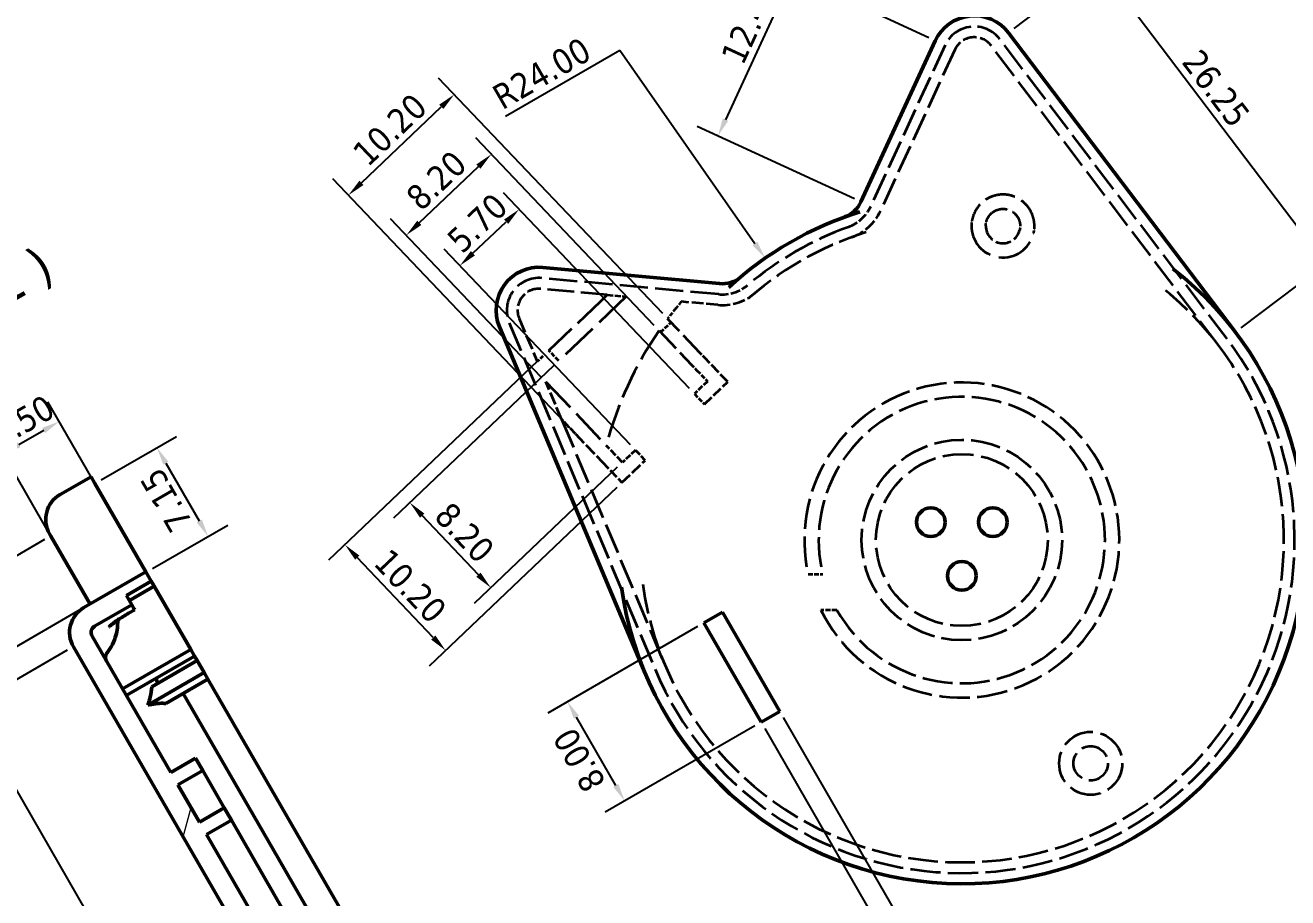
# Model space of a CAD drawing. Header units: millimetres. Extents: x -74 to 182, y 0 to 234.
# Drawn here: x 42.4 to 130.5, y 117.1 to 178 of the extents above; entities that cross this region are included whole.
import ezdxf
from ezdxf.enums import TextEntityAlignment as Align

# ---------------------------------------------------------------- set-up
doc = ezdxf.new("R2018")
doc.units = ezdxf.units.MM
doc.header["$LTSCALE"] = 0.5
doc.linetypes.add('DASHED', pattern=[0.2068, 0.1655, -0.0413])
for name, color, linetype, lineweight in [('Dimension (ISO)', 7, 'Continuous', 25), ('Hatch (ISO)', 7, 'Continuous', 18), ('Hidden (ISO)', 7, 'DASHED', 35), ('Symbol (ISO)', 7, 'Continuous', 25), ('Title (ISO)', 7, 'Continuous', 50), ('Visible (ISO)', 7, 'Continuous', 50)]:
    doc.layers.add(name, color=color, linetype=linetype, lineweight=lineweight)
doc.styles.add('Label Text (ISO)', font='tahoma.ttf')
doc.styles.add('Note Text (ISO)', font='tahoma.ttf')
doc.styles.add('Text Style35', font='tahoma.ttf')
doc.styles.add('Text Style39', font='tahoma.ttf')
doc.styles.add('Text Style41', font='tahoma.ttf')
doc.dimstyles.new('Default (ISO)', dxfattribs={"dimscale": 0.5, "dimtxt": 3.5, "dimasz": 2.5, "dimexe": 3.175, "dimexo": 1, "dimgap": 0.762, "dimtad": 1, "dimtxsty": 'Note Text (ISO)', "dimcen": 2.5, "dimdle": 10, "dimclrd": 256, "dimclre": 256, "dimclrt": 256, "dimazin": 3, "dimtfac": 1.001486, "dimtmove": 0, "dimatfit": 3, "dimfxl": 0, "dimlwd": -1, "dimlwe": -1})

# ---------------------------------------------------------------- blocks, each defined once
blk = doc.blocks.new('Title Blocks ISO')
at = {"layer": 'Title (ISO)'}
for p, q in [((275.72, 130), (105.72, 130)), ((105.72, 130), (105.72, 100)), ((137.72, 120), (137.72, 130)), ((162.72, 120), (162.72, 130)), ((202.72, 120), (202.72, 130)), ((225.72, 120), (225.72, 130)), ((255.72, 120), (255.72, 130)), ((275.72, 100), (275.72, 130)), ((105.72, 120), (275.72, 120)), ((180.72, 120), (180.72, 100)), ((275.72, 110), (180.72, 110)), ((240.72, 100), (240.72, 110)), ((255.72, 100), (255.72, 110)), ((105.72, 100), (275.72, 100))]:
    blk.add_line(p, q, dxfattribs=at)
at = {"layer": 'Title (ISO)', "style": 'Text Style41'}
for s, p in [('Designed by', (106.72, 129)), ('Checked by', (138.72, 129)), ('Approved by', (163.72, 129)), ('Date', (226.72, 129))]:
    blk.add_text(s, height=2, dxfattribs=at).set_placement(p, align=Align.TOP_LEFT)
blk.add_text('Date', height=2, dxfattribs=at).set_placement((201.72, 129), align=Align.TOP_RIGHT)
for s, p in [('Edition', (248.22, 109)), ('Sheet', (265.72, 109))]:
    blk.add_text(s, height=2, dxfattribs=at).set_placement(p, align=Align.TOP_CENTER)
at = {"layer": 'Title (ISO)', "style": 'Note Text (ISO)'}
blk.add_text('1 / 1 ', height=3.5, dxfattribs=at).set_placement((265.72, 103.5), align=Align.MIDDLE_CENTER)
at = {"layer": 'Title (ISO)', "attachment_point": 1, "style": 'Note Text (ISO)'}
for s, insert, char_height in [('\\fTahoma|b0|i0;{\\H2.0300;UNIT}', (202.72, 129), 2.03), ('\\fTahoma|b0|i0;{\\H2.0300;MATERIAL}', (256.72, 129), 2.03), ('\\fTahoma|b0|i0;{\\H2.0000;TITLE}', (181.72, 119), 2), ('\\fTahoma|b0|i0;{\\H2.0000;PART NUMBER}', (181.72, 109), 2)]:
    blk.add_mtext(s, dxfattribs=dict(at, insert=insert, char_height=char_height))
at = {"layer": 'Title (ISO)', "insert": (137.79, 108.55), "char_height": 3.5, "width": 73.3779, "attachment_point": 5, "style": 'Note Text (ISO)'}
blk.add_mtext('\\fTahoma|b0|i0;General Magic (Thailand) Co., Ltd.', dxfattribs=at)
at = {"layer": 'Title (ISO)', "style": 'Text Style39'}
for tag, p in [('AUTHOR', (106.72, 121)), ('CHECKED_BY', (138.72, 121)), ('ENG_APPROVED_BY', (163.72, 121)), ('CREATION_DATE', (226.72, 121))]:
    blk.add_attdef(tag, text='', height=2.5, dxfattribs=at).set_placement(p, align=Align.BOTTOM_LEFT)
blk.add_attdef('ENG_APPROVAL_DATE', text='', height=2.5, dxfattribs=at).set_placement((201.72, 121), align=Align.BOTTOM_RIGHT)
at = {"layer": 'Title (ISO)', "style": 'Text Style35'}
blk.add_attdef('MATERIAL', text='', height=3.05, dxfattribs=at).set_placement((256.72, 124.08), align=Align.TOP_LEFT)
at = {"layer": 'Title (ISO)', "style": 'Note Text (ISO)'}
for tag, p in [('TITLE', (228.22, 115)), ('REVISION_NUMBER', (248.22, 103.5))]:
    blk.add_attdef(tag, text='', height=3.5, dxfattribs=at).set_placement(p, align=Align.MIDDLE_CENTER)
blk.add_attdef('PART_NUMBER', text='', height=3.5, dxfattribs=at).set_placement((181.72, 105), align=Align.MIDDLE_LEFT)
blk = doc.blocks.new('*D25')
at = {"layer": 'Defpoints', "color": 0, "transparency": 16777216}
for p in [(95.055, 130.079), (93.756, 129.329), (104.464, 110.783)]:
    blk.add_point(p, dxfattribs=at)
at = {"layer": 'Dimension (ISO)', "transparency": 16777216}
for p, q in [((95.305, 129.646), (106.557, 110.158)), ((94.006, 128.896), (105.258, 109.408)), ((106.846, 112.158), (107.928, 112.783)), ((105.763, 111.533), (104.464, 110.783)), ((103.381, 110.158), (102.299, 109.533))]:
    blk.add_line(p, q, dxfattribs=at)
for points in [[(106.741, 112.338), (106.95, 111.977), (105.763, 111.533)], [(103.277, 110.338), (103.486, 109.977), (104.464, 110.783)]]:
    blk.add_solid(points, dxfattribs=at)
at = {"layer": 'Dimension (ISO)', "transparency": 16777216, "insert": (102.147, 111.988), "char_height": 1.75, "attachment_point": 1, "rotation": 30, "style": 'Note Text (ISO)'}
blk.add_mtext('\\A1;1.50', dxfattribs=at)
blk = doc.blocks.new('*D26')
at = {"layer": 'Defpoints', "color": 0, "transparency": 16777216}
for p in [(89.756, 136.257), (80.23, 130.757), (93.756, 129.329)]:
    blk.add_point(p, dxfattribs=at)
at = {"layer": 'Dimension (ISO)', "transparency": 16777216}
for p, q in [((89.323, 136.007), (78.855, 129.963)), ((83.605, 124.911), (80.855, 129.675)), ((93.323, 129.079), (82.855, 123.035))]:
    blk.add_line(p, q, dxfattribs=at)
for points in [[(80.675, 129.57), (81.035, 129.779), (80.23, 130.757)], [(83.425, 124.807), (83.785, 125.016), (84.23, 123.829)]]:
    blk.add_solid(points, dxfattribs=at)
at = {"layer": 'Dimension (ISO)', "transparency": 16777216, "insert": (81.437, 124.245), "char_height": 1.75, "attachment_point": 1, "rotation": 120, "style": 'Note Text (ISO)'}
blk.add_mtext('\\A1;8.00', dxfattribs=at)
blk = doc.blocks.new('*D27')
at = {"layer": 'Defpoints', "color": 0, "transparency": 16777216}
for p in [(94.04, 161.722), (107.778, 142.043)]:
    blk.add_point(p, dxfattribs=at)
at = {"layer": 'Dimension (ISO)', "transparency": 16777216}
for p, q in [((75.909, 171.647), (83.894, 176.257)), ((83.894, 176.257), (93.325, 162.747))]:
    blk.add_line(p, q, dxfattribs=at)
blk.add_solid([(93.496, 162.867), (93.154, 162.628), (94.04, 161.722)], dxfattribs=at)
at = {"layer": 'Dimension (ISO)', "transparency": 16777216, "insert": (74.807, 173.556), "char_height": 1.75, "attachment_point": 1, "rotation": 30, "style": 'Note Text (ISO)'}
blk.add_mtext('\\A1;R24.00', dxfattribs=at)
blk = doc.blocks.new('*D28')
at = {"layer": 'Defpoints', "color": 0, "transparency": 16777216}
for p in [(107.778, 142.043), (131.054, 136.194)]:
    blk.add_point(p, dxfattribs=at)
at = {"layer": 'Dimension (ISO)', "transparency": 16777216}
for p, q in [((152.738, 137.363), (144.753, 132.752)), ((144.753, 132.752), (132.267, 135.89))]:
    blk.add_line(p, q, dxfattribs=at)
blk.add_solid([(132.317, 136.092), (132.216, 135.688), (131.054, 136.194)], dxfattribs=at)
at = {"layer": 'Dimension (ISO)', "transparency": 16777216, "insert": (145.398, 135.67), "char_height": 1.75, "attachment_point": 1, "rotation": 30, "style": 'Note Text (ISO)'}
blk.add_mtext('\\A1;R24.00', dxfattribs=at)
blk = doc.blocks.new('*D29')
at = {"layer": 'Defpoints', "color": 0, "transparency": 16777216}
for p in [(72.322, 173.153), (87.228, 157.49), (80.789, 149.46)]:
    blk.add_point(p, dxfattribs=at)
at = {"layer": 'Dimension (ISO)', "transparency": 16777216}
for p, q in [((86.883, 157.852), (71.228, 174.303)), ((65.839, 166.983), (71.417, 172.291)), ((80.444, 149.822), (63.839, 167.272))]:
    blk.add_line(p, q, dxfattribs=at)
for points in [[(71.273, 172.442), (71.561, 172.141), (72.322, 173.153)], [(65.695, 167.134), (65.983, 166.832), (64.933, 166.122)]]:
    blk.add_solid(points, dxfattribs=at)
at = {"layer": 'Dimension (ISO)', "transparency": 16777216, "insert": (65.073, 169.296), "char_height": 1.75, "attachment_point": 1, "rotation": 43.58, "style": 'Note Text (ISO)'}
blk.add_mtext('\\A1;10.20', dxfattribs=at)
blk = doc.blocks.new('*D30')
at = {"layer": 'Defpoints', "color": 0, "transparency": 16777216}
for p in [(74.914, 168.98), (86.633, 156.665), (78.722, 153.082)]:
    blk.add_point(p, dxfattribs=at)
at = {"layer": 'Dimension (ISO)', "transparency": 16777216}
for p, q in [((86.288, 157.027), (73.819, 170.13)), ((69.879, 164.189), (74.008, 168.118)), ((78.378, 153.444), (67.879, 164.477))]:
    blk.add_line(p, q, dxfattribs=at)
for points in [[(73.864, 168.269), (74.152, 167.967), (74.914, 168.98)], [(69.735, 164.34), (70.022, 164.038), (68.973, 163.327)]]:
    blk.add_solid(points, dxfattribs=at)
at = {"layer": 'Dimension (ISO)', "transparency": 16777216, "insert": (68.794, 166.209), "char_height": 1.75, "attachment_point": 1, "rotation": 43.58, "style": 'Note Text (ISO)'}
blk.add_mtext('\\A1;8.20', dxfattribs=at)
blk = doc.blocks.new('*D31')
at = {"layer": 'Defpoints', "color": 0, "transparency": 16777216}
for p in [(78.51, 154.877), (84.032, 146.052), (64.685, 141.722)]:
    blk.add_point(p, dxfattribs=at)
at = {"layer": 'Dimension (ISO)', "transparency": 16777216}
for p, q in [((78.147, 154.533), (63.535, 140.628)), ((83.67, 145.708), (70.567, 133.239)), ((70.855, 135.239), (65.547, 140.817))]:
    blk.add_line(p, q, dxfattribs=at)
for points in [[(65.698, 140.96), (65.396, 140.673), (64.685, 141.722)], [(71.006, 135.382), (70.704, 135.095), (71.717, 134.333)]]:
    blk.add_solid(points, dxfattribs=at)
at = {"layer": 'Dimension (ISO)', "transparency": 16777216, "insert": (67.86, 141.583), "char_height": 1.75, "attachment_point": 1, "rotation": 313.58, "style": 'Note Text (ISO)'}
blk.add_mtext('\\A1;10.20', dxfattribs=at)
blk = doc.blocks.new('*D32')
at = {"layer": 'Defpoints', "color": 0, "transparency": 16777216}
for p in [(79.617, 154.551), (84.067, 147.466), (69.22, 144.657)]:
    blk.add_point(p, dxfattribs=at)
at = {"layer": 'Dimension (ISO)', "transparency": 16777216}
for p, q in [((79.255, 154.206), (68.07, 143.562)), ((83.705, 147.121), (73.723, 137.622)), ((74.011, 139.622), (70.081, 143.751))]:
    blk.add_line(p, q, dxfattribs=at)
for points in [[(70.232, 143.895), (69.931, 143.608), (69.22, 144.657)], [(74.162, 139.766), (73.86, 139.478), (74.873, 138.717)]]:
    blk.add_solid(points, dxfattribs=at)
at = {"layer": 'Dimension (ISO)', "transparency": 16777216, "insert": (72.102, 144.836), "char_height": 1.75, "attachment_point": 1, "rotation": 313.58, "style": 'Note Text (ISO)'}
blk.add_mtext('\\A1;8.20', dxfattribs=at)
blk = doc.blocks.new('*D33')
at = {"layer": 'Defpoints', "color": 0, "transparency": 16777216}
for p in [(76.849, 165.133), (89.102, 152.257), (84.972, 148.328)]:
    blk.add_point(p, dxfattribs=at)
at = {"layer": 'Dimension (ISO)', "transparency": 16777216}
for p, q in [((88.757, 152.619), (75.755, 166.283)), ((73.625, 162.065), (75.943, 164.271)), ((84.628, 148.69), (71.625, 162.353))]:
    blk.add_line(p, q, dxfattribs=at)
for points in [[(75.8, 164.422), (76.087, 164.12), (76.849, 165.133)], [(73.482, 162.216), (73.769, 161.914), (72.72, 161.203)]]:
    blk.add_solid(points, dxfattribs=at)
at = {"layer": 'Dimension (ISO)', "transparency": 16777216, "insert": (71.662, 163.238), "char_height": 1.75, "attachment_point": 1, "rotation": 43.58, "style": 'Note Text (ISO)'}
blk.add_mtext('\\A1;5.70', dxfattribs=at)
blk = doc.blocks.new('*D34')
at = {"layer": 'Defpoints', "color": 0, "transparency": 16777216}
for p in [(40.827, 148.069), (47.224, 145.989), (44.144, 142.324)]:
    blk.add_point(p, dxfattribs=at)
at = {"layer": 'Dimension (ISO)', "transparency": 16777216}
for p, q in [((46.974, 146.422), (43.93, 151.694)), ((43.894, 142.757), (40.033, 149.444)), ((43.642, 149.694), (41.91, 148.694))]:
    blk.add_line(p, q, dxfattribs=at)
for points in [[(43.538, 149.875), (43.746, 149.514), (44.724, 150.319)], [(41.805, 148.875), (42.014, 148.514), (40.827, 148.069)]]:
    blk.add_solid(points, dxfattribs=at)
at = {"layer": 'Dimension (ISO)', "transparency": 16777216, "insert": (39.715, 149.97), "char_height": 1.75, "attachment_point": 1, "rotation": 30, "style": 'Note Text (ISO)'}
blk.add_mtext('\\A1;4.50', dxfattribs=at)
blk = doc.blocks.new('*D35')
at = {"layer": 'Defpoints', "color": 0, "transparency": 16777216}
for p in [(44.144, 142.324), (46.885, 137.576), (37.359, 132.076)]:
    blk.add_point(p, dxfattribs=at)
at = {"layer": 'Dimension (ISO)', "transparency": 16777216}
for p, q in [((43.711, 142.074), (33.243, 136.031)), ((46.452, 137.326), (35.984, 131.282)), ((35.243, 135.742), (36.734, 133.159))]:
    blk.add_line(p, q, dxfattribs=at)
for points in [[(35.062, 135.638), (35.423, 135.846), (34.618, 136.824)], [(36.554, 133.054), (36.915, 133.263), (37.359, 132.076)]]:
    blk.add_solid(points, dxfattribs=at)
at = {"layer": 'Dimension (ISO)', "transparency": 16777216, "insert": (35.183, 131.423), "char_height": 1.75, "attachment_point": 1, "rotation": 120, "style": 'Note Text (ISO)'}
blk.add_mtext('\\A1;5.48', dxfattribs=at)
blk = doc.blocks.new('*D36')
at = {"layer": 'Defpoints', "color": 0, "transparency": 16777216}
for p in [(47.224, 145.989), (55.13, 142.296), (50.8, 139.796)]:
    blk.add_point(p, dxfattribs=at)
at = {"layer": 'Dimension (ISO)', "transparency": 16777216}
for p, q in [((47.657, 146.239), (52.929, 149.283)), ((52.179, 147.407), (54.505, 143.379)), ((51.233, 140.046), (56.505, 143.09))]:
    blk.add_line(p, q, dxfattribs=at)
for points in [[(51.999, 147.303), (52.36, 147.511), (51.554, 148.489)], [(54.324, 143.275), (54.685, 143.483), (55.13, 142.296)]]:
    blk.add_solid(points, dxfattribs=at)
at = {"layer": 'Dimension (ISO)', "transparency": 16777216, "insert": (52.567, 142.389), "char_height": 1.75, "attachment_point": 1, "rotation": 120, "style": 'Note Text (ISO)'}
blk.add_mtext('\\A1;7.15', dxfattribs=at)
blk = doc.blocks.new('*D37')
at = {"layer": 'Defpoints', "color": 0, "transparency": 16777216}
for p in [(45.721, 134.594), (67.721, 96.489), (60.393, 92.258)]:
    blk.add_point(p, dxfattribs=at)
at = {"layer": 'Dimension (ISO)', "transparency": 16777216}
for p, q in [((45.288, 134.344), (37.018, 129.569)), ((39.018, 129.28), (59.768, 93.34)), ((67.288, 96.239), (59.018, 91.464))]:
    blk.add_line(p, q, dxfattribs=at)
for points in [[(38.837, 129.176), (39.198, 129.384), (38.393, 130.363)], [(59.587, 93.236), (59.948, 93.444), (60.393, 92.258)]]:
    blk.add_solid(points, dxfattribs=at)
at = {"layer": 'Dimension (ISO)', "transparency": 16777216, "insert": (48.945, 107.68), "char_height": 1.75, "attachment_point": 1, "rotation": 120, "style": 'Note Text (ISO)'}
blk.add_mtext('\\A1;44.00', dxfattribs=at)
blk = doc.blocks.new('*D39')
at = {"layer": 'Defpoints', "color": 0, "transparency": 16777216}
for p in [(117.328, 182.23), (111.037, 177.459), (126.899, 156.547)]:
    blk.add_point(p, dxfattribs=at)
at = {"layer": 'Dimension (ISO)', "transparency": 16777216}
for p, q in [((111.436, 177.761), (118.592, 183.19)), ((132.434, 162.314), (118.083, 181.235)), ((127.298, 156.849), (134.455, 162.278))]:
    blk.add_line(p, q, dxfattribs=at)
for points in [[(118.249, 181.36), (117.917, 181.109), (117.328, 182.23)], [(132.6, 162.44), (132.268, 162.188), (133.19, 161.318)]]:
    blk.add_solid(points, dxfattribs=at)
at = {"layer": 'Dimension (ISO)', "transparency": 16777216, "insert": (124.464, 176.468), "char_height": 1.75, "attachment_point": 1, "rotation": 307.18076, "style": 'Note Text (ISO)'}
blk.add_mtext('\\A1;26.25', dxfattribs=at)
blk = doc.blocks.new('*D40')
at = {"layer": 'Defpoints', "color": 0, "transparency": 16777216}
for p in [(105.923, 176.903), (90.741, 170.256), (100.729, 165.647)]:
    blk.add_point(p, dxfattribs=at)
at = {"layer": 'Dimension (ISO)', "transparency": 16777216}
for p, q in [((105.469, 177.113), (94.494, 182.177)), ((95.411, 180.377), (91.265, 171.391)), ((100.275, 165.857), (89.3, 170.921))]:
    blk.add_line(p, q, dxfattribs=at)
for points in [[(95.222, 180.464), (95.601, 180.29), (95.935, 181.512)], [(91.076, 171.478), (91.454, 171.304), (90.741, 170.256)]]:
    blk.add_solid(points, dxfattribs=at)
at = {"layer": 'Dimension (ISO)', "transparency": 16777216, "insert": (90.891, 175.841), "char_height": 1.75, "attachment_point": 1, "rotation": 65.22949, "style": 'Note Text (ISO)'}
blk.add_mtext('\\A1;12.40', dxfattribs=at)

msp = doc.modelspace()

# ---------------------------------------------------------------- hatches: boundary and pattern name
at = {"layer": 'Hatch (ISO)'}
h = msp.add_hatch(dxfattribs=at)
h.set_pattern_fill('ANSI31', color=256, scale=12.7, angle=30, style=0)
h.set_pattern_definition([(75, (0, 0), (-19.4743, 5.218), [])])
edge = h.paths.add_edge_path()
edge.add_line((70.5641, 101.3634), (67.6196, 99.6634))
edge.add_line((67.6196, 99.6634), (66.4196, 101.7419))
edge.add_line((66.4196, 101.7419), (69.3641, 103.4419))
edge.add_line((69.3641, 103.4419), (68.8641, 104.3079))
edge.add_line((68.8641, 104.3079), (65.9196, 102.6079))
edge.add_line((65.9196, 102.6079), (63.5196, 106.7648))
edge.add_line((63.5196, 106.7648), (65.2517, 107.7648))
edge.add_line((65.2517, 107.7648), (64.7517, 108.6308))
edge.add_line((64.7517, 108.6308), (63.0196, 107.6308))
edge.add_line((63.0196, 107.6308), (61.5196, 110.2289))
edge.add_line((61.5196, 110.2289), (63.2517, 111.2289))
edge.add_line((63.2517, 111.2289), (62.7517, 112.0949))
edge.add_line((62.7517, 112.0949), (61.0196, 111.0949))
edge.add_line((61.0196, 111.0949), (55.0196, 121.4872))
edge.add_line((55.0196, 121.4872), (56.7517, 122.4872))
edge.add_line((56.7517, 122.4872), (56.2517, 123.3533))
edge.add_line((56.2517, 123.3533), (54.5196, 122.3533))
edge.add_line((54.5196, 122.3533), (53.0196, 124.9513))
edge.add_line((53.0196, 124.9513), (54.7517, 125.9513))
edge.add_line((54.7517, 125.9513), (54.2517, 126.8174))
edge.add_line((54.2517, 126.8174), (52.5196, 125.8174))
edge.add_line((52.5196, 125.8174), (47.0196, 135.3436))
edge.add_ellipse((47.4527, 135.5936), major_axis=(-0.25, 0.433), ratio=1, start_angle=0, end_angle=90, ccw=False)
edge.add_line((47.2027, 136.0267), (49.8007, 137.5267))
edge.add_line((49.8007, 137.5267), (49.4257, 138.1762))
edge.add_line((49.4257, 138.1762), (51.1578, 139.1762))
edge.add_line((51.1578, 139.1762), (50.7828, 139.8257))
edge.add_line((50.7828, 139.8257), (46.4527, 137.3257))
edge.add_ellipse((47.4527, 135.5936), major_axis=(-1.7321, -1), ratio=1, start_angle=270, end_angle=360)
edge.add_line((45.7206, 134.5936), (67.7206, 96.4885))
edge.add_ellipse((69.4527, 97.4885), major_axis=(1, -1.7321), ratio=1, start_angle=270, end_angle=360)
edge.add_line((70.4527, 95.7565), (74.7828, 98.2565))
edge.add_line((74.7828, 98.2565), (74.4078, 98.906))
edge.add_line((74.4078, 98.906), (72.6757, 97.906))
edge.add_line((72.6757, 97.906), (72.3007, 98.5555))
edge.add_line((72.3007, 98.5555), (69.7027, 97.0555))
edge.add_ellipse((69.4527, 97.4885), major_axis=(-0.433, -0.25), ratio=1, start_angle=0, end_angle=90, ccw=False)
edge.add_line((69.0196, 97.2385), (68.1196, 98.7974))
edge.add_line((68.1196, 98.7974), (71.0641, 100.4974))
edge.add_line((71.0641, 100.4974), (70.5641, 101.3634))

# ---------------------------------------------------------------- linework, layer by layer
at = {"layer": 'Hidden (ISO)', "ltscale": 23.977739}
for p, q in [((106.604, 176.5889), (101.4101, 165.3329)), ((107.285, 176.2746), (102.0911, 165.0187)), ((90.792, 159.2025), (78.4471, 160.3324))]:
    msp.add_line(p, q, dxfattribs=at)
at = {"layer": 'Hidden (ISO)', "ltscale": 25.384344}
for p, q in [((125.7043, 155.6405), (109.8421, 176.5526)), ((126.3018, 156.0937), (110.4397, 177.0059)), ((76.1681, 157.2192), (86.3475, 133.0261))]:
    msp.add_line(p, q, dxfattribs=at)
at = {"layer": 'Hidden (ISO)', "ltscale": 22.495354}
msp.add_line((83.0114, 159.1615), (78.3787, 159.5855), dxfattribs=at)
at = {"layer": 'Hidden (ISO)', "ltscale": 31.49279}
msp.add_line((84.3347, 159.0404), (79.6168, 154.5508), dxfattribs=at)
at = {"layer": 'Hidden (ISO)', "ltscale": 3.499445}
msp.add_line((82.5301, 158.7035), (83.0114, 159.1615), dxfattribs=at)
at = {"layer": 'Hidden (ISO)', "ltscale": 5.059608}
msp.add_line((83.0114, 159.1615), (84.3347, 159.0404), dxfattribs=at)
at = {"layer": 'Hidden (ISO)', "ltscale": 26.837845}
msp.add_line((82.5301, 158.7035), (78.5095, 154.8775), dxfattribs=at)
at = {"layer": 'Hidden (ISO)', "ltscale": 3.300813}
msp.add_line((88.1771, 158.6887), (87.7986, 158.2213), dxfattribs=at)
at = {"layer": 'Hidden (ISO)', "ltscale": 9.736451}
msp.add_line((90.7236, 158.4557), (88.1771, 158.6887), dxfattribs=at)
at = {"layer": 'Hidden (ISO)', "ltscale": 12.397449}
msp.add_line((76.8594, 157.51), (78.1222, 154.5088), dxfattribs=at)
at = {"layer": 'Hidden (ISO)', "ltscale": 3.807451}
for p, q in [((86.7395, 156.5526), (87.4639, 157.2419)), ((79.6168, 154.5508), (78.9275, 155.2752)), ((89.1016, 152.2571), (89.791, 151.5327))]:
    msp.add_line(p, q, dxfattribs=at)
at = {"layer": 'Hidden (ISO)', "ltscale": 20.271112}
msp.add_line((89.5002, 155.1021), (87.2279, 157.49), dxfattribs=at)
at = {"layer": 'Hidden (ISO)', "ltscale": 20.382996}
msp.add_line((86.6328, 156.6647), (88.9246, 154.2564), dxfattribs=at)
at = {"layer": 'Hidden (ISO)', "ltscale": 3.095043}
msp.add_line((78.5095, 154.8775), (78.1222, 154.5088), dxfattribs=at)
at = {"layer": 'Hidden (ISO)', "ltscale": 2.284578}
msp.add_line((89.8257, 154.7601), (89.5002, 155.1021), dxfattribs=at)
at = {"layer": 'Hidden (ISO)', "ltscale": 8.810354}
msp.add_line((91.4209, 153.0838), (89.8257, 154.7601), dxfattribs=at)
at = {"layer": 'Hidden (ISO)', "ltscale": 2.299715}
msp.add_line((88.9246, 154.2564), (89.2534, 153.9109), dxfattribs=at)
at = {"layer": 'Hidden (ISO)', "ltscale": 4.162856}
msp.add_line((89.2534, 153.9109), (90.0071, 153.1189), dxfattribs=at)
at = {"layer": 'Hidden (ISO)', "ltscale": 29.547621}
msp.add_line((78.7224, 153.0823), (82.9347, 148.6558), dxfattribs=at)
at = {"layer": 'Hidden (ISO)', "ltscale": 10.741536}
msp.add_line((79.8165, 150.4819), (78.7224, 153.0823), dxfattribs=at)
at = {"layer": 'Hidden (ISO)', "ltscale": 4.759339}
msp.add_line((90.0071, 153.1189), (89.1016, 152.2571), dxfattribs=at)
at = {"layer": 'Hidden (ISO)', "ltscale": 8.56689}
msp.add_line((89.791, 151.5327), (91.4209, 153.0838), dxfattribs=at)
at = {"layer": 'Hidden (ISO)', "ltscale": 25.728853}
msp.add_line((79.8165, 150.4819), (87.0388, 133.3169), dxfattribs=at)
at = {"layer": 'Hidden (ISO)', "ltscale": 6.04269}
msp.add_line((80.7889, 149.4601), (79.8165, 150.4819), dxfattribs=at)
at = {"layer": 'Hidden (ISO)', "ltscale": 10.308406}
msp.add_line((80.7889, 149.4601), (82.6553, 147.4988), dxfattribs=at)
at = {"layer": 'Hidden (ISO)', "ltscale": 6.378392}
msp.add_line((84.0669, 147.4661), (82.9347, 148.6558), dxfattribs=at)
at = {"layer": 'Hidden (ISO)', "ltscale": 4.976863}
msp.add_line((84.9724, 148.3278), (84.0669, 147.4661), dxfattribs=at)
at = {"layer": 'Hidden (ISO)', "ltscale": 5.099185}
msp.add_line((85.6618, 147.6033), (84.9724, 148.3278), dxfattribs=at)
at = {"layer": 'Hidden (ISO)', "ltscale": 7.805402}
msp.add_line((82.6553, 147.4988), (84.0319, 146.0523), dxfattribs=at)
at = {"layer": 'Hidden (ISO)', "ltscale": 9.663597}
msp.add_line((84.0319, 146.0523), (85.6618, 147.6033), dxfattribs=at)
at = {"layer": 'Hidden (ISO)', "ltscale": 3.91055}
msp.add_line((97.0411, 139.6508), (98.0681, 139.6508), dxfattribs=at)
at = {"layer": 'Hidden (ISO)', "ltscale": 4.304815}
msp.add_line((99.0562, 137.1508), (97.9256, 137.1508), dxfattribs=at)
at = {"layer": 'Hidden (ISO)', "ltscale": 25.021217}
msp.add_circle((107.7778, 142.043), 7, dxfattribs=at)
at = {"layer": 'Hidden (ISO)', "ltscale": 26.042492}
msp.add_circle((107.7778, 142.043), 6, dxfattribs=at)
at = {"layer": 'Hidden (ISO)', "ltscale": 26.736959}
msp.add_circle((116.7778, 126.4545), 2.2, dxfattribs=at)
at = {"layer": 'Hidden (ISO)', "ltscale": 24.306326}
msp.add_circle((116.7778, 126.4545), 1.2, dxfattribs=at)
at = {"layer": 'Hidden (ISO)', "ltscale": 22.416649}
for centre, start, end in [((108.647, 175.6461), 37.180756, 155.229489), ((78.242, 158.0918), 84.770511, -157.180756)]:
    msp.add_arc(centre, 2.25, start, end, dxfattribs=at)
at = {"layer": 'Hidden (ISO)', "ltscale": 11.76717}
for centre, start, end in [((108.647, 175.6461), 37.180756, 155.229489), ((78.242, 158.0918), 84.770511, -157.180756)]:
    msp.add_arc(centre, 1.5, start, end, dxfattribs=at)
at = {"layer": 'Hidden (ISO)', "ltscale": 8.2775}
for centre, start, end in [((98.9131, 166.4851), -70.065342, -24.770511), ((91.0426, 161.9411), -95.229489, -49.934658)]:
    msp.add_arc(centre, 2.75, start, end, dxfattribs=at)
at = {"layer": 'Hidden (ISO)', "ltscale": 10.535028}
for centre, start, end in [((98.9131, 166.4851), -70.065342, -24.770511), ((91.0426, 161.9411), -95.229489, -49.934658)]:
    msp.add_arc(centre, 3.5, start, end, dxfattribs=at)
at = {"layer": 'Hidden (ISO)', "ltscale": 31.286444}
msp.add_arc((110.6508, 163.9667), 2.2, 178.282787, -13.214582, dxfattribs=at)
at = {"layer": 'Hidden (ISO)', "ltscale": 24.165649}
msp.add_arc((107.7778, 142.043), 22.5, 107.274082, 132.725918, dxfattribs=at)
at = {"layer": 'Hidden (ISO)', "ltscale": 26.334013}
msp.add_arc((107.7778, 142.043), 23.25, 109.934658, 130.065342, dxfattribs=at)
at = {"layer": 'Hidden (ISO)', "ltscale": 13.2588}
msp.add_arc((110.6508, 163.9667), 1.2, 179.401166, -14.33296, dxfattribs=at)
at = {"layer": 'Hidden (ISO)', "ltscale": 25.045532}
msp.add_arc((107.7778, 142.043), 22.5, -172.108832, 52.108832, dxfattribs=at)
at = {"layer": 'Hidden (ISO)', "ltscale": 3.53205}
msp.add_arc((107.7778, 142.043), 25.7081, 141.001009, 143.068511, dxfattribs=at)
at = {"layer": 'Hidden (ISO)', "ltscale": 28.579439}
msp.add_arc((107.7778, 142.043), 25.7081, 145.336223, 165.094459, dxfattribs=at)
at = {"layer": 'Hidden (ISO)', "ltscale": 25.425459}
msp.add_arc((107.7778, 142.043), 23.25, -157.180756, 37.180756, dxfattribs=at)
at = {"layer": 'Hidden (ISO)', "ltscale": 25.708593}
msp.add_arc((107.7778, 142.043), 11, -153.592704, -167.439141, dxfattribs=at)
at = {"layer": 'Hidden (ISO)', "ltscale": 25.28615}
msp.add_arc((107.7778, 142.043), 10, -150.7104, -166.159246, dxfattribs=at)
at = {"layer": 'Hidden (ISO)', "ltscale": 25.670948}
msp.add_open_spline([(112.8505, 163.9263), (112.8519, 164.0053), (112.8496, 164.102), (112.8236, 164.3312), (112.7994, 164.463), (112.7026, 164.7811), (112.6228, 164.9669), (112.3897, 165.3309), (112.2446, 165.5008), (111.8985, 165.7922), (111.7051, 165.9111), (111.3211, 166.0705), (111.1382, 166.1204), (110.7651, 166.1718), (110.5764, 166.1734), (110.1676, 166.1248), (109.952, 166.0642), (109.5198, 165.8709), (109.3173, 165.7317), (108.9706, 165.4076), (108.8344, 165.2249), (108.6139, 164.8331), (108.5508, 164.6391), (108.515, 164.4944)], degree=3, knots=[-0.92224657, -0.92224657, -0.92224657, -0.92224657, -0.8499035, -0.8499035, -0.77603858, -0.77603858, -0.6872621, -0.6872621, -0.60239431, -0.60239431, -0.5213791, -0.5213791, -0.45475886, -0.45475886, -0.38847911, -0.38847911, -0.30868578, -0.30868578, -0.21544475, -0.21544475, -0.11710273, -0.11710273, -0.00007989, -0.00007989, -0.00007989, -0.00007989], dxfattribs=at)
at = {"layer": 'Hidden (ISO)', "ltscale": 20.413822}
msp.add_open_spline([(109.5467, 164.4368), (109.573, 164.4986), (109.6095, 164.5706), (109.7049, 164.7087), (109.7564, 164.7719), (109.9041, 164.913), (110.0003, 164.9824), (110.2059, 165.0866), (110.3157, 165.1254), (110.5475, 165.1677), (110.6647, 165.1725), (110.9028, 165.1463), (111.0197, 165.1147), (111.2468, 165.0163), (111.3505, 164.9485), (111.5447, 164.7797), (111.6308, 164.6715), (111.7809, 164.4064), (111.8215, 164.2574), (111.8388, 164.1364)], degree=3, knots=[-0.54919298, -0.54919298, -0.54919298, -0.54919298, -0.48632559, -0.48632559, -0.43815361, -0.43815361, -0.37781824, -0.37781824, -0.32346885, -0.32346885, -0.2727702, -0.2727702, -0.2206392, -0.2206392, -0.16332442, -0.16332442, -0.09355991, -0.09355991, -0.00008026, -0.00008026, -0.00008026, -0.00008026], dxfattribs=at)
at = {"layer": 'Hidden (ISO)', "ltscale": 2.26733}
msp.add_open_spline([(108.515, 164.4944), (108.5141, 164.4907), (108.5131, 164.4867), (108.5054, 164.4544), (108.4964, 164.4151), (108.4788, 164.3195), (108.4702, 164.2642), (108.4577, 164.1491), (108.4536, 164.0912), (108.4518, 164.0327)], degree=3, knots=[-0.138902076, -0.138902076, -0.138902076, -0.138902076, -0.13587974, -0.13587974, -0.116123113, -0.116123113, -0.096744306, -0.096744306, -0.079153304, -0.079153304, -0.079153304, -0.079153304], dxfattribs=at)
at = {"layer": 'Hidden (ISO)', "ltscale": 2.275576}
msp.add_open_spline([(109.4509, 163.9793), (109.451, 163.9896), (109.4512, 163.9999), (109.4539, 164.0723), (109.461, 164.1325), (109.4826, 164.2476), (109.4972, 164.3004), (109.5247, 164.3834), (109.5374, 164.4149), (109.5467, 164.4368)], degree=3, knots=[-0.079460991, -0.079460991, -0.079460991, -0.079460991, -0.076363942, -0.076363942, -0.057675753, -0.057675753, -0.037661717, -0.037661717, -0.019444024, -0.019444024, -0.019444024, -0.019444024], dxfattribs=at)
at = {"layer": 'Hidden (ISO)', "ltscale": 2.275578}
msp.add_open_spline([(111.8388, 164.1364), (111.8402, 164.1261), (111.8419, 164.1138), (111.8473, 164.0649), (111.8508, 164.0196), (111.8508, 163.9172), (111.8477, 163.8618), (111.8336, 163.7591), (111.8249, 163.7142), (111.8135, 163.6697)], degree=3, knots=[-0.140398011, -0.140398011, -0.140398011, -0.140398011, -0.132405178, -0.132405178, -0.112719217, -0.112719217, -0.094312247, -0.094312247, -0.08044603, -0.08044603, -0.08044603, -0.08044603], dxfattribs=at)
at = {"layer": 'Hidden (ISO)', "ltscale": 2.267329}
msp.add_open_spline([(112.7926, 163.4638), (112.7937, 163.4686), (112.7948, 163.4734), (112.8102, 163.5412), (112.8215, 163.6038), (112.838, 163.7222), (112.8431, 163.7766), (112.849, 163.8665), (112.85, 163.9019), (112.8505, 163.9263)], degree=3, knots=[-0.079139897, -0.079139897, -0.079139897, -0.079139897, -0.077668224, -0.077668224, -0.058258132, -0.058258132, -0.03849717, -0.03849717, -0.019389774, -0.019389774, -0.019389774, -0.019389774], dxfattribs=at)
at = {"layer": 'Visible (ISO)'}
for p, q in [((126.8994, 156.547), (111.0372, 177.4591)), ((105.9231, 176.9031), (100.7291, 165.6472)), ((90.8603, 159.9494), (78.5154, 161.0793)), ((75.4768, 156.9283), (85.6562, 132.7352)), ((44.7844, 145.2151), (46.9495, 146.4651)), ((47.2242, 145.9893), (46.9495, 146.4651)), ((47.2242, 145.9893), (50.7828, 139.8257)), ((44.144, 142.3245), (44.0524, 142.4831)), ((44.144, 142.3245), (46.8855, 137.5761)), ((50.7828, 139.8257), (46.4527, 137.3257)), ((51.1578, 139.1762), (50.7828, 139.8257)), ((49.4257, 138.1762), (51.1578, 139.1762)), ((51.3579, 138.8296), (49.6258, 137.8296)), ((51.1578, 139.1762), (51.3367, 138.8663)), ((51.3579, 138.8296), (51.3367, 138.8663)), ((51.3579, 138.8296), (53.9127, 134.4044)), ((49.8007, 137.5267), (49.4257, 138.1762)), ((47.2027, 136.0267), (49.8007, 137.5267)), ((50.0008, 137.1801), (49.5678, 136.9301)), ((49.9739, 137.2268), (49.8007, 137.5267)), ((49.9739, 137.2268), (50.0008, 137.1801)), ((89.7563, 136.2571), (91.0553, 137.0071)), ((91.0553, 137.0071), (95.0553, 130.0789)), ((93.7563, 129.3289), (89.7563, 136.2571)), ((52.5196, 125.8174), (47.0196, 135.3436)), ((45.7206, 134.5936), (67.7206, 96.4885)), ((53.9127, 134.4044), (49.1496, 131.6544)), ((53.9127, 134.4044), (54.1769, 133.9469)), ((54.1769, 133.9469), (49.4138, 131.1969)), ((54.3601, 133.6297), (51.186, 131.7971)), ((54.3601, 133.6297), (54.1769, 133.9469)), ((54.3601, 133.6297), (54.8461, 132.7878)), ((54.8461, 132.7878), (50.909, 130.5148)), ((55.1102, 132.3303), (52.1652, 130.63)), ((54.8461, 132.7878), (55.1102, 132.3303)), ((55.1102, 132.3303), (61.3297, 121.558)), ((59.6445, 120.4768), (53.3782, 131.3303)), ((95.0553, 130.0789), (93.7563, 129.3289)), ((54.2517, 126.8174), (52.5196, 125.8174)), ((54.7517, 125.9513), (54.2517, 126.8174)), ((53.0196, 124.9513), (54.7517, 125.9513)), ((54.7517, 125.9513), (56.2517, 123.3533)), ((54.5196, 122.3533), (53.0196, 124.9513)), ((56.2517, 123.3533), (54.5196, 122.3533)), ((56.7517, 122.4872), (56.2517, 123.3533)), ((55.0196, 121.4872), (56.7517, 122.4872)), ((56.7517, 122.4872), (62.7517, 112.0949)), ((61.0196, 111.0949), (55.0196, 121.4872)), ((61.3297, 121.558), (74.4078, 98.906)), ((72.3007, 98.5555), (59.6445, 120.4768))]:
    msp.add_line(p, q, dxfattribs=at)
for centre in [(105.6127, 143.293), (109.9428, 143.293), (107.7778, 139.543)]:
    msp.add_circle(centre, 1, dxfattribs=at)
for centre, radius, start, end in [((108.647, 175.6461), 3, 37.180756, 155.229489), ((107.7778, 142.043), 24, 107.274082, 132.725918), ((98.9131, 166.4851), 2, -70.065342, -24.770511), ((78.242, 158.0918), 3, 84.770511, -157.180756), ((107.7778, 142.043), 24, -172.108832, 52.108832), ((91.0426, 161.9411), 2, -95.229489, -49.934658), ((45.7844, 143.4831), 2, 120, -150), ((47.4527, 135.5936), 2, 120, -150), ((47.4527, 135.5936), 0.5, 120, -150)]:
    msp.add_arc(centre, radius, start, end, dxfattribs=at)
for points in [[(46.8855, 137.5761), (46.8855, 137.5759), (46.8856, 137.5758), (46.8857, 137.5757)], [(51.5987, 132.0354), (51.5695, 132.1559), (51.5349, 132.2779), (51.4952, 132.3986)]]:
    msp.add_open_spline(points, degree=3, dxfattribs=at)
for points, knots in [([(48.175, 135.9599), (48.2124, 135.9952), (48.2627, 136.0402), (48.3884, 136.1447), (48.4638, 136.2042), (48.637, 136.3335), (48.7349, 136.4034), (48.9492, 136.5493), (49.0656, 136.6252), (49.3101, 136.7783), (49.4383, 136.8554), (49.5678, 136.9301)], [0.43208936, 0.43208936, 0.43208936, 0.43208936, 0.48923321, 0.48923321, 0.54637706, 0.54637706, 0.6035209, 0.6035209, 0.66066475, 0.66066475, 0.7178086, 0.7178086, 0.7178086, 0.7178086]), ([(48.0661, 134.1561), (48.0703, 134.1614), (48.0744, 134.1667), (48.3436, 134.513), (48.5748, 134.9741), (48.7798, 135.7128), (48.8224, 136.0997), (48.8109, 136.4562)], [1.17084505, 1.17084505, 1.17084505, 1.17084505, 1.1728648, 1.1728648, 1.30296651, 1.30296651, 1.40610091, 1.40610091, 1.40610091, 1.40610091]), ([(48.025, 133.6024), (47.9942, 133.6556), (47.9707, 133.7256), (47.9554, 133.8475), (47.9607, 133.921), (47.9935, 134.0394), (48.0266, 134.1052), (48.065, 134.1546), (48.0656, 134.1553), (48.0661, 134.1561)], [-0.074742605, -0.074742605, -0.074742605, -0.074742605, -0.055767191, -0.055767191, -0.036978679, -0.036978679, -0.018403809, -0.018403809, -0.018123202, -0.018123202, -0.018123202, -0.018123202]), ([(50.909, 130.5148), (50.9882, 130.708), (51.0488, 130.9062), (51.1414, 131.3116), (51.1751, 131.5534), (51.186, 131.7971)], [1.30956496, 1.30956496, 1.30956496, 1.30956496, 1.36775091, 1.36775091, 1.43623203, 1.43623203, 1.43623203, 1.43623203]), ([(52.1652, 130.63), (51.9141, 130.6597), (51.5518, 130.6431), (51.0899, 130.5558), (51.0024, 130.5373), (50.909, 130.5148)], [0.87824819, 0.87824819, 0.87824819, 0.87824819, 1.07575711, 1.07575711, 1.11721855, 1.11721855, 1.11721855, 1.11721855])]:
    msp.add_open_spline(points, degree=3, knots=knots, dxfattribs=at)

# ---------------------------------------------------------------- block references
ref = msp.add_blockref('Title Blocks ISO', (80.6449, -5.4012), dxfattribs=dict(xscale=0.5, yscale=0.5, zscale=0.5, rotation=29.999999999999996))
ref.add_attrib('AUTHOR', 'Russapat', dxfattribs={"layer": 'Title (ISO)', "height": 1.25, "rotation": 30, "style": 'Text Style39'}).set_placement((96.6061, 73.6734), align=Align.BOTTOM_LEFT)
ref.add_attrib('CREATION_DATE', '1/23/2026', dxfattribs={"layer": 'Title (ISO)', "height": 1.25, "rotation": 30, "style": 'Text Style39'}).set_placement((148.5676, 103.6734), align=Align.BOTTOM_LEFT)
lines = msp.add_mtext('Generic', dxfattribs={"layer": 'Title (ISO)', "insert": (160.7883, 112.5064), "char_height": 1.524, "attachment_point": 1, "rotation": 30, "style": 'Text Style35'})
ref.add_attrib('MATERIAL', '', (160.7883, 112.5064)).embed_mtext(lines)

# ---------------------------------------------------------------- texts
at = {"layer": 'Symbol (ISO)', "insert": (29.4727, 151.152), "char_height": 2.625, "attachment_point": 7, "rotation": 30, "style": 'Label Text (ISO)'}
msp.add_mtext('A-A ( 2 : 1 ) ', dxfattribs=at)

# ---------------------------------------------------------------- dimensions: what is measured, and where the dimension line sits
at = {"layer": 'Dimension (ISO)'}
for base, p1, p2, angle, override, picture, middle in [((117.3276, 182.2305), (126.8994, 156.547), (111.0372, 177.4591), 307.180756, {"dimgap": 0.762, "dimtoh": 0, "dimdec": 2, "dimtol": 0, "dimlim": 0, "dimtp": 0, "dimtm": 0, "dimtdec": 2, "dimtofl": 0, "dimatfit": 1}, '*D39', (124.44, 172.8537)), ((90.7412, 170.256), (105.9231, 176.9031), (100.7291, 165.6472), 65.229489, {"dimgap": 0.762, "dimtoh": 0, "dimdec": 2, "dimtol": 0, "dimlim": 0, "dimtp": 0, "dimtm": 0, "dimtdec": 2, "dimtofl": 0, "dimatfit": 1}, '*D40', (94.0698, 177.4696)), ((72.3225, 173.1531), (80.7889, 149.4601), (87.2279, 157.49), 223.58, {"dimgap": 0.762, "dimtoh": 0, "dimdec": 2, "dimtol": 0, "dimlim": 0, "dimtp": 0, "dimtm": 0, "dimtdec": 2, "dimtofl": 0, "dimatfit": 1}, '*D29', (68.628, 169.6374)), ((74.9135, 168.9797), (78.7224, 153.0823), (86.6328, 156.6647), 223.58, {"dimgap": 0.762, "dimtoh": 0, "dimdec": 2, "dimtol": 0, "dimlim": 0, "dimtp": 0, "dimtm": 0, "dimtdec": 2, "dimtofl": 0, "dimatfit": 1}, '*D30', (71.9434, 166.1533)), ((76.8489, 165.1327), (84.9724, 148.3278), (89.1016, 152.2571), 43.58, {"dimgap": 0.762, "dimtoh": 0, "dimdec": 2, "dimtol": 0, "dimlim": 0, "dimtp": 0, "dimtm": 0, "dimtdec": 2, "dimtofl": 0, "dimatfit": 1}, '*D33', (74.7843, 163.168)), ((64.6853, 141.722), (84.0319, 146.0523), (78.5095, 154.8775), 313.58, {"dimgap": 0.762, "dimtoh": 0, "dimdec": 2, "dimtol": 0, "dimlim": 0, "dimtp": 0, "dimtm": 0, "dimtdec": 2, "dimtofl": 0, "dimatfit": 1}, '*D31', (68.2011, 138.0275)), ((69.2198, 144.6567), (84.0669, 147.4661), (79.6168, 154.5508), 133.58, {"dimgap": 0.762, "dimtoh": 0, "dimdec": 2, "dimtol": 0, "dimlim": 0, "dimtp": 0, "dimtm": 0, "dimtdec": 2, "dimtofl": 0, "dimatfit": 1}, '*D32', (72.0462, 141.6866)), ((40.8271, 148.0694), (47.2242, 145.9893), (44.144, 142.3245), 210, {"dimgap": 0.762, "dimtoh": 0, "dimdec": 2, "dimtol": 0, "dimlim": 0, "dimtp": 0, "dimtm": 0, "dimtdec": 2, "dimtofl": 0, "dimatfit": 1}, '*D34', (42.7757, 149.1944)), ((55.1298, 142.2964), (47.2242, 145.9893), (50.7997, 139.7964), 120, {"dimgap": 0.762, "dimtoh": 0, "dimdec": 2, "dimtol": 0, "dimlim": 0, "dimtp": 0, "dimtm": 0, "dimtdec": 2, "dimtofl": 0, "dimatfit": 1}, '*D36', (53.3421, 145.3928)), ((37.3592, 132.0761), (44.144, 142.3245), (46.8855, 137.5761), 120, {"dimgap": 0.762, "dimtoh": 0, "dimdec": 2, "dimtol": 0, "dimlim": 0, "dimtp": 0, "dimtm": 0, "dimtdec": 2, "dimtofl": 0, "dimatfit": 1}, '*D35', (35.9884, 134.4503)), ((80.23, 130.7571), (93.7563, 129.3289), (89.7563, 136.2571), 120, {"dimgap": 0.762, "dimtoh": 0, "dimdec": 2, "dimtol": 0, "dimlim": 0, "dimtp": 0, "dimtm": 0, "dimtdec": 2, "dimtofl": 0, "dimatfit": 1}, '*D26', (82.23, 127.293)), ((60.3925, 92.2577), (45.7206, 134.5936), (67.7206, 96.4885), 120, {"dimgap": 0.762, "dimtoh": 0, "dimdec": 2, "dimtol": 0, "dimlim": 0, "dimtp": 0, "dimtm": 0, "dimtdec": 2, "dimtofl": 0, "dimatfit": 1}, '*D37', (49.3925, 111.3102)), ((104.464, 110.7826), (95.0553, 130.0789), (93.7563, 129.3289), 210, {"dimgap": 0.762, "dimtoh": 0, "dimdec": 2, "dimtol": 0, "dimlim": 0, "dimtp": 0, "dimtm": 0, "dimtdec": 2, "dimtofl": 1, "dimatfit": 1}, '*D25', (105.1135, 111.1576))]:
    dim = msp.add_linear_dim(base=base, p1=p1, p2=p2, angle=angle, dimstyle='Default (ISO)', override=override, dxfattribs=at)
    dim.commit()
    dim.dimension.update_dxf_attribs({"geometry": picture, "text_midpoint": middle, "dimtype": 160})
for mpoint, picture, middle in [((94.0402, 161.7224), '*D27', (79.0282, 173.4479)), ((131.0543, 136.1945), '*D28', (149.6187, 135.5618))]:
    dim = msp.add_radius_dim(center=(107.7778, 142.043), mpoint=mpoint, dimstyle='Default (ISO)', override={"dimgap": 0.762, "dimtih": 1, "dimdec": 2, "dimlfac": 1, "dimcen": 0, "dimtol": 0, "dimlim": 0, "dimtp": 0, "dimtm": 0, "dimtdec": 2, "dimtofl": 0}, dxfattribs=at)
    dim.commit()
    dim.dimension.update_dxf_attribs({"geometry": picture, "text_midpoint": middle, "dimtype": 164})

doc.saveas('drawing.dxf')
